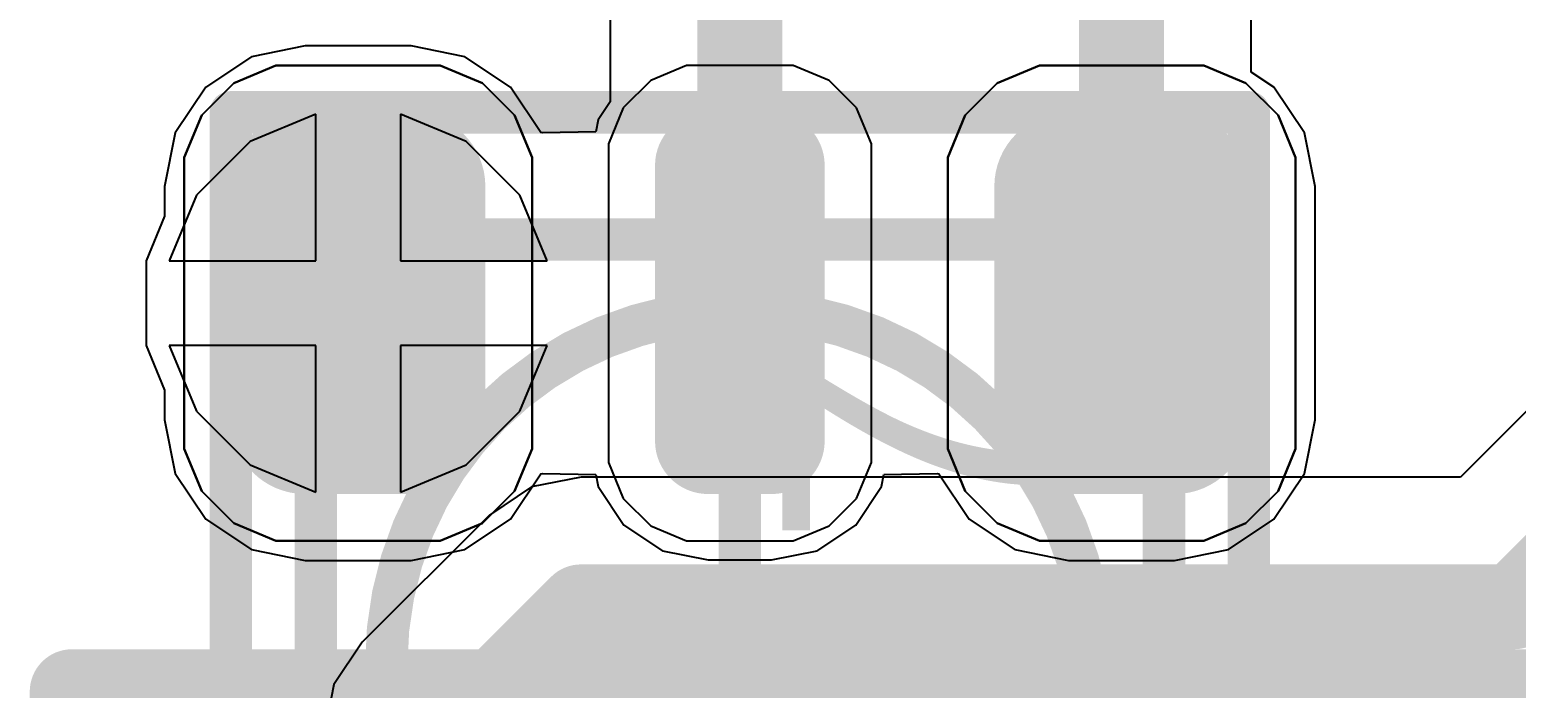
# Model space of a CAD drawing. Header units: inches. Extents: x -30 to 118, y 20 to 51.
# Drawn here: x 53.2 to 56.705, y 33.908 to 35.461 of the extents above; entities that cross this region are included whole.
import ezdxf

# ---------------------------------------------------------------- set-up
doc = ezdxf.new("R2010")
doc.units = ezdxf.units.IN
for name, color, linetype in [('Bottom Courtyard', 56, 'Continuous'), ('Bottom Layer', 5, 'Continuous'), ('Mechanical 1', 6, 'Continuous'), ('Top Component Outline', 56, 'Continuous'), ('Top Courtyard', 56, 'Continuous'), ('Top Layer', 1, 'Continuous'), ('Top Overlay', 2, 'Continuous'), ('Top Paste', 8, 'Continuous'), ('Top Solder', 216, 'Continuous'), ('Via Holes', 16, 'Continuous')]:
    doc.layers.add(name, color=color, linetype=linetype)
doc.styles.add('Arial', font='', dxfattribs={"height": 0.2})
doc.styles.get('Arial').set_extended_font_data('Arial')

# ---------------------------------------------------------------- blocks, each defined once
blk = doc.blocks.new('APA_RGB_LED_2020_566')
at = {"layer": 'Top Layer'}
h = blk.add_hatch(color=1, dxfattribs=at)
edge = h.paths.add_edge_path()
edge.add_arc((-1.12500283, 1.02500176), 0.12499848, 90, 180)
edge.add_line((-1.25000131, 1.02500176), (-1.25000131, 0.77499972))
edge.add_arc((-1.12500283, 0.77499972), 0.12499848, 180, 270)
edge.add_line((-1.12500283, 0.6500012399999999), (-0.5749988500000001, 0.6500012399999999))
edge.add_arc((-0.5749988500000001, 0.77499972), 0.12499848, 270, 360)
edge.add_line((-0.4500003700000001, 0.77499972), (-0.4500003700000001, 1.02500176))
edge.add_arc((-0.5749988500000001, 1.02500176), 0.12499848, 0, 90)
edge.add_line((-0.5749988500000001, 1.15000024), (-1.12500283, 1.15000024))
h = blk.add_hatch(color=1, dxfattribs=at)
edge = h.paths.add_edge_path()
edge.add_arc((0.5749988500000001, 1.02500176), 0.12499848, 90, 180)
edge.add_line((0.4500003700000001, 1.02500176), (0.4500003700000001, 0.77499972))
edge.add_arc((0.5749988500000001, 0.77499972), 0.12499848, 180, 270)
edge.add_line((0.5749988500000001, 0.6500012399999999), (1.12500283, 0.6500012399999999))
edge.add_arc((1.12500283, 0.77499972), 0.12499848, 270, 360)
edge.add_line((1.25000131, 0.77499972), (1.25000131, 1.02500176))
edge.add_arc((1.12500283, 1.02500176), 0.12499848, 0, 90)
edge.add_line((1.12500283, 1.15000024), (0.5749988500000001, 1.15000024))
h = blk.add_hatch(color=1, dxfattribs=at)
edge = h.paths.add_edge_path()
edge.add_arc((-1.17500019, 0.07499858), 0.07500112, 90, 180)
edge.add_line((-1.25000131, 0.07499858000000001), (-1.25000131, -0.07499857999999998))
edge.add_arc((-1.17500019, -0.07499858), 0.07500112, 180, 270)
edge.add_line((-1.17500019, -0.1499997), (-0.52500149, -0.1499997))
edge.add_arc((-0.52500149, -0.07499858), 0.07500112, 270, 360)
edge.add_line((-0.4500003699999999, -0.07499858), (-0.4500003699999999, 0.07499858))
edge.add_arc((-0.52500149, 0.07499858), 0.07500112, 0, 90)
edge.add_line((-0.52500149, 0.1499997), (-1.17500019, 0.1499997))
h = blk.add_hatch(color=1, dxfattribs=at)
edge = h.paths.add_edge_path()
edge.add_arc((0.52500149, 0.07499858), 0.07500112, 90, 180)
edge.add_line((0.4500003699999999, 0.07499858000000001), (0.4500003699999999, -0.07499857999999998))
edge.add_arc((0.52500149, -0.07499858), 0.07500112, 180, 270)
edge.add_line((0.52500149, -0.1499997), (1.17500019, -0.1499997))
edge.add_arc((1.17500019, -0.07499858), 0.07500112, 270, 360)
edge.add_line((1.25000131, -0.07499858), (1.25000131, 0.07499858))
edge.add_arc((1.17500019, 0.07499858), 0.07500112, 0, 90)
edge.add_line((1.17500019, 0.1499997), (0.52500149, 0.1499997))
blk.add_hatch(color=1, dxfattribs=at).paths.add_polyline_path([(-1.25000131, -0.65000124), (-0.45000037, -0.65000124), (-0.45000037, -1.15000024), (-1.25000131, -1.15000024)])
h = blk.add_hatch(color=1, dxfattribs=at)
edge = h.paths.add_edge_path()
edge.add_arc((0.5749988500000001, -0.77499972), 0.12499848, 90, 180)
edge.add_line((0.4500003700000001, -0.77499972), (0.4500003700000001, -1.02500176))
edge.add_arc((0.5749988500000001, -1.02500176), 0.12499848, 180, 270)
edge.add_line((0.5749988500000001, -1.15000024), (1.12500283, -1.15000024))
edge.add_arc((1.12500283, -1.02500176), 0.12499848, 270, 360)
edge.add_line((1.25000131, -1.02500176), (1.25000131, -0.77499972))
edge.add_arc((1.12500283, -0.77499972), 0.12499848, 0, 90)
edge.add_line((1.12500283, -0.6500012399999999), (0.5749988500000001, -0.6500012399999999))
at = {"layer": 'Top Paste'}
h = blk.add_hatch(color=8, dxfattribs=at)
edge = h.paths.add_edge_path()
edge.add_arc((-1.12500283, 1.02500176), 0.12499848, 90, 180)
edge.add_line((-1.25000131, 1.02500176), (-1.25000131, 0.77499972))
edge.add_arc((-1.12500283, 0.77499972), 0.12499848, 180, 270)
edge.add_line((-1.12500283, 0.6500012399999999), (-0.5749988500000001, 0.6500012399999999))
edge.add_arc((-0.5749988500000001, 0.77499972), 0.12499848, 270, 360)
edge.add_line((-0.4500003700000001, 0.77499972), (-0.4500003700000001, 1.02500176))
edge.add_arc((-0.5749988500000001, 1.02500176), 0.12499848, 0, 90)
edge.add_line((-0.5749988500000001, 1.15000024), (-1.12500283, 1.15000024))
h = blk.add_hatch(color=8, dxfattribs=at)
edge = h.paths.add_edge_path()
edge.add_arc((0.5749988500000001, 1.02500176), 0.12499848, 90, 180)
edge.add_line((0.4500003700000001, 1.02500176), (0.4500003700000001, 0.77499972))
edge.add_arc((0.5749988500000001, 0.77499972), 0.12499848, 180, 270)
edge.add_line((0.5749988500000001, 0.6500012399999999), (1.12500283, 0.6500012399999999))
edge.add_arc((1.12500283, 0.77499972), 0.12499848, 270, 360)
edge.add_line((1.25000131, 0.77499972), (1.25000131, 1.02500176))
edge.add_arc((1.12500283, 1.02500176), 0.12499848, 0, 90)
edge.add_line((1.12500283, 1.15000024), (0.5749988500000001, 1.15000024))
h = blk.add_hatch(color=8, dxfattribs=at)
edge = h.paths.add_edge_path()
edge.add_arc((-1.17500019, 0.07499858), 0.07500112, 90, 180)
edge.add_line((-1.25000131, 0.07499858000000001), (-1.25000131, -0.07499857999999998))
edge.add_arc((-1.17500019, -0.07499858), 0.07500112, 180, 270)
edge.add_line((-1.17500019, -0.1499997), (-0.52500149, -0.1499997))
edge.add_arc((-0.52500149, -0.07499858), 0.07500112, 270, 360)
edge.add_line((-0.4500003699999999, -0.07499858), (-0.4500003699999999, 0.07499858))
edge.add_arc((-0.52500149, 0.07499858), 0.07500112, 0, 90)
edge.add_line((-0.52500149, 0.1499997), (-1.17500019, 0.1499997))
h = blk.add_hatch(color=8, dxfattribs=at)
edge = h.paths.add_edge_path()
edge.add_arc((0.52500149, 0.07499858), 0.07500112, 90, 180)
edge.add_line((0.4500003699999999, 0.07499858000000001), (0.4500003699999999, -0.07499857999999998))
edge.add_arc((0.52500149, -0.07499858), 0.07500112, 180, 270)
edge.add_line((0.52500149, -0.1499997), (1.17500019, -0.1499997))
edge.add_arc((1.17500019, -0.07499858), 0.07500112, 270, 360)
edge.add_line((1.25000131, -0.07499858), (1.25000131, 0.07499858))
edge.add_arc((1.17500019, 0.07499858), 0.07500112, 0, 90)
edge.add_line((1.17500019, 0.1499997), (0.52500149, 0.1499997))
blk.add_hatch(color=8, dxfattribs=at).paths.add_polyline_path([(-1.25000131, -0.65000124), (-0.45000037, -0.65000124), (-0.45000037, -1.15000024), (-1.25000131, -1.15000024)])
h = blk.add_hatch(color=8, dxfattribs=at)
edge = h.paths.add_edge_path()
edge.add_arc((0.5749988500000001, -0.77499972), 0.12499848, 90, 180)
edge.add_line((0.4500003700000001, -0.77499972), (0.4500003700000001, -1.02500176))
edge.add_arc((0.5749988500000001, -1.02500176), 0.12499848, 180, 270)
edge.add_line((0.5749988500000001, -1.15000024), (1.12500283, -1.15000024))
edge.add_arc((1.12500283, -1.02500176), 0.12499848, 270, 360)
edge.add_line((1.25000131, -1.02500176), (1.25000131, -0.77499972))
edge.add_arc((1.12500283, -0.77499972), 0.12499848, 0, 90)
edge.add_line((1.12500283, -0.6500012399999999), (0.5749988500000001, -0.6500012399999999))
at = {"layer": 'Top Solder'}
h = blk.add_hatch(color=216, dxfattribs=at)
edge = h.paths.add_edge_path()
edge.add_arc((-1.12500283, 1.02500176), 0.17499838, 90, 180)
edge.add_line((-1.30000121, 1.02500176), (-1.30000121, 0.77499972))
edge.add_arc((-1.12500283, 0.77499972), 0.17499838, 180, 270)
edge.add_line((-1.12500283, 0.6000013399999999), (-0.5749988500000001, 0.6000013399999999))
edge.add_arc((-0.5749988500000001, 0.77499972), 0.17499838, 270, 360)
edge.add_line((-0.4000004700000001, 0.77499972), (-0.4000004700000001, 1.02500176))
edge.add_arc((-0.5749988500000001, 1.02500176), 0.17499838, 0, 90)
edge.add_line((-0.5749988500000001, 1.20000014), (-1.12500283, 1.20000014))
h = blk.add_hatch(color=216, dxfattribs=at)
edge = h.paths.add_edge_path()
edge.add_arc((0.5749988500000001, 1.02500176), 0.17499838, 90, 180)
edge.add_line((0.4000004700000001, 1.02500176), (0.4000004700000001, 0.77499972))
edge.add_arc((0.5749988500000001, 0.77499972), 0.17499838, 180, 270)
edge.add_line((0.5749988500000001, 0.6000013399999999), (1.12500283, 0.6000013399999999))
edge.add_arc((1.12500283, 0.77499972), 0.17499838, 270, 360)
edge.add_line((1.30000121, 0.77499972), (1.30000121, 1.02500176))
edge.add_arc((1.12500283, 1.02500176), 0.17499838, 0, 90)
edge.add_line((1.12500283, 1.20000014), (0.5749988500000001, 1.20000014))
h = blk.add_hatch(color=216, dxfattribs=at)
edge = h.paths.add_edge_path()
edge.add_arc((-1.17500019, 0.07499858), 0.12500102, 90, 180)
edge.add_line((-1.30000121, 0.07499858000000001), (-1.30000121, -0.07499857999999998))
edge.add_arc((-1.17500019, -0.07499858), 0.12500102, 180, 270)
edge.add_line((-1.17500019, -0.1999996), (-0.52500149, -0.1999996))
edge.add_arc((-0.52500149, -0.07499858), 0.12500102, 270, 360)
edge.add_line((-0.4000004699999999, -0.07499858), (-0.4000004699999999, 0.07499858))
edge.add_arc((-0.52500149, 0.07499858), 0.12500102, 0, 90)
edge.add_line((-0.52500149, 0.1999996), (-1.17500019, 0.1999996))
h = blk.add_hatch(color=216, dxfattribs=at)
edge = h.paths.add_edge_path()
edge.add_arc((0.52500149, 0.07499858), 0.12500102, 90, 180)
edge.add_line((0.4000004699999999, 0.07499858000000001), (0.4000004699999999, -0.07499857999999998))
edge.add_arc((0.52500149, -0.07499858), 0.12500102, 180, 270)
edge.add_line((0.52500149, -0.1999996), (1.17500019, -0.1999996))
edge.add_arc((1.17500019, -0.07499858), 0.12500102, 270, 360)
edge.add_line((1.30000121, -0.07499858), (1.30000121, 0.07499858))
edge.add_arc((1.17500019, 0.07499858), 0.12500102, 0, 90)
edge.add_line((1.17500019, 0.1999996), (0.52500149, 0.1999996))
blk.add_hatch(color=216, dxfattribs=at).paths.add_polyline_path([(-1.30000121, -0.6000013399999999), (-0.4000004699999999, -0.6000013399999999), (-0.4000004699999999, -1.20000014), (-1.30000121, -1.20000014)])
h = blk.add_hatch(color=216, dxfattribs=at)
edge = h.paths.add_edge_path()
edge.add_arc((0.5749988500000001, -0.77499972), 0.17499838, 90, 180)
edge.add_line((0.4000004700000001, -0.77499972), (0.4000004700000001, -1.02500176))
edge.add_arc((0.5749988500000001, -1.02500176), 0.17499838, 180, 270)
edge.add_line((0.5749988500000001, -1.20000014), (1.12500283, -1.20000014))
edge.add_arc((1.12500283, -1.02500176), 0.17499838, 270, 360)
edge.add_line((1.30000121, -1.02500176), (1.30000121, -0.77499972))
edge.add_arc((1.12500283, -0.77499972), 0.17499838, 0, 90)
edge.add_line((1.12500283, -0.6000013399999999), (0.5749988500000001, -0.6000013399999999))
at = {"layer": 'Top Component Outline'}
for points in [[(-1.00000054, 1.00000054, 0.0999998, 0.0999998, 0), (-1.00000054, -1.00000054, 0.0999998, 0.0999998, 0)], [(-1.00000054, 1.00000054, 0.0999998, 0.0999998, 0), (1.00000054, 1.00000054, 0.0999998, 0.0999998, 0)], [(1.00000054, 1.00000054, 0.0999998, 0.0999998, 0), (1.00000054, -1.00000054, 0.0999998, 0.0999998, 0)], [(-1.00000054, -1.00000054, 0.0999998, 0.0999998, 0), (1.00000054, -1.00000054, 0.0999998, 0.0999998, 0)]]:
    blk.add_lwpolyline(points, format="xyseb", dxfattribs=at)
for points in [[(-1.02499922, 1.00000054, 0.0499999, 0.0499999, 1), (-0.97500186, 1.00000054, 0.0499999, 0.0499999, 1)], [(-1.02499922, 1.00000054, 0.0499999, 0.0499999, 1), (-0.97500186, 1.00000054, 0.0499999, 0.0499999, 1)], [(0.97500186, 1.00000054, 0.0499999, 0.0499999, 1), (1.02499922, 1.00000054, 0.0499999, 0.0499999, 1)], [(0.97500186, 1.00000054, 0.0499999, 0.0499999, 1), (1.02499922, 1.00000054, 0.0499999, 0.0499999, 1)], [(-1.02499922, -1.00000054, 0.0499999, 0.0499999, 1), (-0.97500186, -1.00000054, 0.0499999, 0.0499999, 1)], [(-1.02499922, -1.00000054, 0.0499999, 0.0499999, 1), (-0.97500186, -1.00000054, 0.0499999, 0.0499999, 1)], [(0.97500186, -1.00000054, 0.0499999, 0.0499999, 1), (1.02499922, -1.00000054, 0.0499999, 0.0499999, 1)], [(0.97500186, -1.00000054, 0.0499999, 0.0499999, 1), (1.02499922, -1.00000054, 0.0499999, 0.0499999, 1)]]:
    blk.add_lwpolyline(points, format="xyseb", close=True, dxfattribs=at)
at = {"layer": 'Top Courtyard'}
for points in [[(-1.29999994, 1.20000014, 0.0999998, 0.0999998, 0), (1.29999994, 1.20000014, 0.0999998, 0.0999998, 0)], [(-1.29999994, 1.20000014, 0.0999998, 0.0999998, 0), (-1.29999994, -1.20000014, 0.0999998, 0.0999998, 0)], [(1.29999994, 1.20000014, 0.0999998, 0.0999998, 0), (1.29999994, -1.20000014, 0.0999998, 0.0999998, 0)], [(0, 0.499999, 0.0999998, 0.0999998, 0), (0, -0.499999, 0.0999998, 0.0999998, 0)], [(-0.499999, 0, 0.0999998, 0.0999998, 0), (0.499999, 0, 0.0999998, 0.0999998, 0)], [(-1.29999994, -1.20000014, 0.0999998, 0.0999998, 0), (1.29999994, -1.20000014, 0.0999998, 0.0999998, 0)]]:
    blk.add_lwpolyline(points, format="xyseb", dxfattribs=at)
for points in [[(-1.32499862, 1.20000014, 0.0499999, 0.0499999, 1), (-1.27500126, 1.20000014, 0.0499999, 0.0499999, 1)], [(-1.32499862, 1.20000014, 0.0499999, 0.0499999, 1), (-1.27500126, 1.20000014, 0.0499999, 0.0499999, 1)], [(1.27500126, 1.20000014, 0.0499999, 0.0499999, 1), (1.32499862, 1.20000014, 0.0499999, 0.0499999, 1)], [(1.27500126, 1.20000014, 0.0499999, 0.0499999, 1), (1.32499862, 1.20000014, 0.0499999, 0.0499999, 1)], [(-0.02499868, 0.499999, 0.0499999, 0.0499999, 1), (0.02499868, 0.499999, 0.0499999, 0.0499999, 1)], [(-0.5249976799999999, 0, 0.0499999, 0.0499999, 1), (-0.47500032, 0, 0.0499999, 0.0499999, 1)], [(0.47500032, 0, 0.0499999, 0.0499999, 1), (0.5249976799999999, 0, 0.0499999, 0.0499999, 1)], [(-0.02499868, -0.499999, 0.0499999, 0.0499999, 1), (0.02499868, -0.499999, 0.0499999, 0.0499999, 1)], [(-1.32499862, -1.20000014, 0.0499999, 0.0499999, 1), (-1.27500126, -1.20000014, 0.0499999, 0.0499999, 1)], [(-1.32499862, -1.20000014, 0.0499999, 0.0499999, 1), (-1.27500126, -1.20000014, 0.0499999, 0.0499999, 1)], [(1.27500126, -1.20000014, 0.0499999, 0.0499999, 1), (1.32499862, -1.20000014, 0.0499999, 0.0499999, 1)], [(1.27500126, -1.20000014, 0.0499999, 0.0499999, 1), (1.32499862, -1.20000014, 0.0499999, 0.0499999, 1)]]:
    blk.add_lwpolyline(points, format="xyseb", close=True, dxfattribs=at)
at = {"layer": 'Top Overlay'}
for p, q in [((-1.29294636, 1.2688951), (-1.1937111, 1.30999992)), ((-1.1937111, 1.30999992), (-1.1400028, 1.30999992)), ((-1.1400028, 1.30999992), (-1.1400028, 1.30999992)), ((-1.1400028, 1.30999992), (-0.55999888, 1.30999992)), ((-0.55999888, 1.30999992), (-0.5062931199999999, 1.30999992)), ((-0.5062931199999999, 1.30999992), (-0.4070578599999999, 1.2688951)), ((0.40705532, 1.2688951), (0.50629058, 1.30999992)), ((0.50629058, 1.30999992), (0.55999888, 1.30999992)), ((0.55999888, 1.30999992), (0.55999888, 1.30999992)), ((0.55999888, 1.30999992), (1.1400028, 1.30999992)), ((1.1400028, 1.30999992), (1.19370856, 1.30999992)), ((1.19370856, 1.30999992), (1.29294382, 1.2688951)), ((-1.36889744, 1.19294402), (-1.29294636, 1.2688951)), ((-0.4070578599999999, 1.2688951), (-0.33110678, 1.19294402)), ((0.33110424, 1.19294402), (0.40705532, 1.2688951)), ((1.29294382, 1.2688951), (1.3688949, 1.19294402)), ((-1.41000226, 1.09370876), (-1.36889744, 1.19294402)), ((-0.33110678, 1.19294402), (-0.28999942, 1.09370876)), ((0.28999942, 1.09370876), (0.33110424, 1.19294402)), ((1.3688949, 1.19294402), (1.41000226, 1.09370876)), ((-1.41000226, 1.04000046), (-1.41000226, 1.09370876)), ((-0.28999942, 1.09370876), (-0.28999942, 1.04000046)), ((0.28999942, 1.04000046), (0.28999942, 1.09370876)), ((1.41000226, 1.09370876), (1.41000226, 1.04000046)), ((-1.41000226, 0.76000102), (-1.41000226, 1.04000046)), ((-0.28999942, 1.04000046), (-0.28999942, 1.04000046)), ((-0.28999942, 1.04000046), (-0.28999942, 0.76000102)), ((0.28999942, 0.76000102), (0.28999942, 1.04000046)), ((1.41000226, 1.04000046), (1.41000226, 1.04000046)), ((1.41000226, 1.04000046), (1.41000226, 0.76000102)), ((-1.41000226, 0.76000102), (-1.41000226, 0.76000102)), ((-1.41000226, 0.70629526), (-1.41000226, 0.76000102)), ((-0.28999942, 0.76000102), (-0.28999942, 0.70629526)), ((0.28999942, 0.76000102), (0.28999942, 0.76000102)), ((0.28999942, 0.70629526), (0.28999942, 0.76000102)), ((1.41000226, 0.76000102), (1.41000226, 0.70629526)), ((-1.36889744, 0.60706), (-1.41000226, 0.70629526)), ((-0.28999942, 0.70629526), (-0.33110678, 0.60706)), ((0.33110424, 0.60706), (0.28999942, 0.70629526)), ((1.41000226, 0.70629526), (1.3688949, 0.60706)), ((-1.29294636, 0.53110892), (-1.36889744, 0.60706)), ((-0.33110678, 0.60706), (-0.4070578599999999, 0.53110892)), ((0.40705532, 0.53110892), (0.33110424, 0.60706)), ((1.3688949, 0.60706), (1.29294382, 0.53110892)), ((-1.1937111, 0.49000156), (-1.29294636, 0.53110892)), ((-0.4070578599999999, 0.53110892), (-0.5062931199999999, 0.49000156)), ((0.50629058, 0.49000156), (0.40705532, 0.53110892)), ((1.29294382, 0.53110892), (1.19370856, 0.49000156)), ((-1.1400028, 0.49000156), (-1.1937111, 0.49000156)), ((-0.55999888, 0.49000156), (-1.1400028, 0.49000156)), ((-0.5062931199999999, 0.49000156), (-0.55999888, 0.49000156)), ((-0.55999888, 0.49000156), (-0.55999888, 0.49000156)), ((0.55999888, 0.49000156), (0.50629058, 0.49000156)), ((1.1400028, 0.49000156), (0.55999888, 0.49000156)), ((1.19370856, 0.49000156), (1.1400028, 0.49000156)), ((1.1400028, 0.49000156), (1.1400028, 0.49000156)), ((-1.2257532, 0.30999938), (-1.31028948, 0.2749854799999999)), ((-1.18000272, 0.30999938), (-1.2257532, 0.30999938)), ((-0.51999896, 0.30999938), (-1.18000272, 0.30999938)), ((-0.4742510199999999, 0.30999938), (-0.51999896, 0.30999938)), ((-0.51999896, 0.30999938), (-0.51999896, 0.30999938)), ((-0.38971474, 0.2749854799999999), (-0.4742510199999999, 0.30999938)), ((0.47424848, 0.30999938), (0.3897122, 0.2749854799999999)), ((0.51999896, 0.30999938), (0.47424848, 0.30999938)), ((1.18000272, 0.30999938), (0.51999896, 0.30999938)), ((1.22575066, 0.30999938), (1.18000272, 0.30999938)), ((1.18000272, 0.30999938), (1.18000272, 0.30999938)), ((1.31028694, 0.2749854799999999), (1.22575066, 0.30999938)), ((-1.31028948, 0.2749854799999999), (-1.37498836, 0.2102866)), ((-0.32501586, 0.2102866), (-0.38971474, 0.2749854799999999)), ((0.3897122, 0.2749854799999999), (0.32501332, 0.2102866)), ((1.37498582, 0.2102866), (1.31028694, 0.2749854799999999)), ((-1.37498836, 0.2102866), (-1.41000226, 0.12575032)), ((-0.28999942, 0.12575032), (-0.32501586, 0.2102866)), ((0.32501332, 0.2102866), (0.28999942, 0.12575032)), ((1.41000226, 0.12575032), (1.37498582, 0.2102866)), ((-1.41000226, 0.12575032), (-1.41000226, 0.07999983999999999)), ((-0.28999942, 0.07999983999999999), (-0.28999942, 0.12575032)), ((0.28999942, 0.12575032), (0.28999942, 0.07999983999999999)), ((1.41000226, 0.07999983999999999), (1.41000226, 0.12575032)), ((-1.41000226, 0.07999983999999999), (-1.41000226, -0.07999983999999999)), ((-1.41000226, 0.07999983999999999), (-1.41000226, 0.07999983999999999)), ((-0.28999942, -0.07999983999999999), (-0.28999942, 0.07999983999999999)), ((0.28999942, 0.07999983999999999), (0.28999942, -0.07999983999999999)), ((0.28999942, 0.07999983999999999), (0.28999942, 0.07999983999999999)), ((1.41000226, -0.07999983999999999), (1.41000226, 0.07999983999999999)), ((-1.41000226, -0.07999983999999999), (-1.41000226, -0.12574778)), ((-0.28999942, -0.12574778), (-0.28999942, -0.07999983999999999)), ((-0.28999942, -0.07999983999999999), (-0.28999942, -0.07999983999999999)), ((0.28999942, -0.07999983999999999), (0.28999942, -0.12574778)), ((1.41000226, -0.12574778), (1.41000226, -0.07999983999999999)), ((1.41000226, -0.07999983999999999), (1.41000226, -0.07999983999999999)), ((-1.41000226, -0.12574778), (-1.37498836, -0.21028406)), ((-0.32501586, -0.21028406), (-0.28999942, -0.12574778)), ((0.28999942, -0.12574778), (0.32501332, -0.21028406)), ((1.37498582, -0.21028406), (1.41000226, -0.12574778)), ((-1.37498836, -0.21028406), (-1.31028948, -0.27498294)), ((-0.38971474, -0.27498294), (-0.32501586, -0.21028406)), ((0.32501332, -0.21028406), (0.3897122, -0.27498294)), ((1.31028694, -0.27498294), (1.37498582, -0.21028406)), ((-1.31028948, -0.27498294), (-1.2257532, -0.30999938)), ((-0.4742510199999999, -0.30999938), (-0.38971474, -0.27498294)), ((0.3897122, -0.27498294), (0.47424848, -0.30999938)), ((1.22575066, -0.30999938), (1.31028694, -0.27498294)), ((-1.2257532, -0.30999938), (-1.18000272, -0.30999938)), ((-1.18000272, -0.30999938), (-1.18000272, -0.30999938)), ((-1.18000272, -0.30999938), (-0.51999896, -0.30999938)), ((-0.51999896, -0.30999938), (-0.4742510199999999, -0.30999938)), ((0.47424848, -0.30999938), (0.51999896, -0.30999938)), ((0.51999896, -0.30999938), (0.51999896, -0.30999938)), ((0.51999896, -0.30999938), (1.18000272, -0.30999938)), ((1.18000272, -0.30999938), (1.22575066, -0.30999938)), ((-1.40999972, -1.30999992), (-1.40999972, -0.48999902)), ((-1.40999972, -0.48999902), (-0.28999942, -0.48999902)), ((-0.28999942, -0.48999902), (-0.28999942, -1.30999992)), ((0.40705532, -0.53110638), (0.50629058, -0.49000156)), ((0.50629058, -0.49000156), (0.55999888, -0.49000156)), ((0.55999888, -0.49000156), (0.55999888, -0.49000156)), ((0.55999888, -0.49000156), (1.1400028, -0.49000156)), ((1.1400028, -0.49000156), (1.19370856, -0.49000156)), ((1.19370856, -0.49000156), (1.29294382, -0.53110638)), ((0.33110424, -0.60705746), (0.40705532, -0.53110638)), ((1.29294382, -0.53110638), (1.3688949, -0.60705746)), ((0.28999942, -0.70629272), (0.33110424, -0.60705746)), ((1.3688949, -0.60705746), (1.41000226, -0.70629272)), ((0.28999942, -0.76000102), (0.28999942, -0.70629272)), ((1.41000226, -0.70629272), (1.41000226, -0.76000102)), ((0.28999942, -1.04000046), (0.28999942, -0.76000102)), ((1.41000226, -0.76000102), (1.41000226, -0.76000102)), ((1.41000226, -0.76000102), (1.41000226, -1.04000046)), ((0.28999942, -1.04000046), (0.28999942, -1.04000046)), ((0.28999942, -1.09370622), (0.28999942, -1.04000046)), ((1.41000226, -1.04000046), (1.41000226, -1.09370622)), ((0.33110424, -1.19294148), (0.28999942, -1.09370622)), ((1.41000226, -1.09370622), (1.3688949, -1.19294148)), ((0.40705532, -1.26889256), (0.33110424, -1.19294148)), ((1.3688949, -1.19294148), (1.29294382, -1.26889256)), ((0.50629058, -1.30999992), (0.40705532, -1.26889256)), ((1.29294382, -1.26889256), (1.19370856, -1.30999992)), ((-0.28999942, -1.30999992), (-1.40999972, -1.30999992)), ((0.55999888, -1.30999992), (0.50629058, -1.30999992)), ((1.1400028, -1.30999992), (0.55999888, -1.30999992)), ((1.19370856, -1.30999992), (1.1400028, -1.30999992)), ((1.1400028, -1.30999992), (1.1400028, -1.30999992))]:
    blk.add_line(p, q, dxfattribs=at)
at = {"layer": 'Top Courtyard', "style": 'Arial'}
blk.add_text('D17', height=0.5999987999999999, dxfattribs=at).set_placement((-0.79999078, -0.6999909799999999))
blk = doc.blocks.new('SMDHDRV10P127_2X5_615X330X560B_B_587')
at = {"layer": 'Bottom Courtyard'}
for points in [[(-3.49998538, -4.49999862, 0.1999996, 0.1999996, 0), (-3.49998538, 4.49998338, 0.1999996, 0.1999996, 0)], [(3.50000062, -4.49999862, 0.1999996, 0.1999996, 0), (-3.49998538, -4.49999862, 0.1999996, 0.1999996, 0)]]:
    blk.add_lwpolyline(points, format="xyseb", dxfattribs=at)
blk.add_lwpolyline([(-3.54998528, -4.49999862, 0.0999998, 0.0999998, 1), (-3.44998548, -4.49999862, 0.0999998, 0.0999998, 1)], format="xyseb", close=True, dxfattribs=at)
blk.add_lwpolyline([(-3.54998528, -4.49999862, 0.0999998, 0.0999998, 1), (-3.44998548, -4.49999862, 0.0999998, 0.0999998, 1)], format="xyseb", close=True, dxfattribs=at)

msp = doc.modelspace()

# ---------------------------------------------------------------- hatches: boundary and pattern name
at = {"layer": 'Bottom Layer'}
h = msp.add_hatch(color=5, dxfattribs=at)
edge = h.paths.add_edge_path()
edge.add_arc((53.97435992, 34.8158689), 0.2999994, 0, 360)
at = {"layer": 'Top Layer'}
h = msp.add_hatch(color=1, dxfattribs=at)
edge = h.paths.add_edge_path()
edge.add_arc((53.97435992, 34.8158689), 0.2999994, 0, 360)
at = {"layer": 'Via Holes'}
h = msp.add_hatch(color=7, dxfattribs=at)
edge = h.paths.add_edge_path()
edge.add_arc((53.97435992, 34.8158689), 0.1499997, 0, 360)

# ---------------------------------------------------------------- linework, layer by layer
at = {"layer": 'Bottom Layer'}
for p, q in [((53.87436011999999, 35.26152206), (53.71945567999999, 35.19735911999999)), ((53.87436011999999, 34.9158687), (53.87436011999999, 35.26152206)), ((54.22926416, 35.19735911999999), (54.07435972, 35.26152206)), ((54.07435972, 35.26152206), (54.07435972, 34.9158687)), ((53.71945567999999, 35.19735911999999), (53.59286969999999, 35.07077314)), ((54.35585013999999, 35.07077314), (54.22926416, 35.19735911999999)), ((53.59286969999999, 35.07077314), (53.52870676, 34.9158687)), ((54.42001308, 34.9158687), (54.35585013999999, 35.07077314)), ((53.52870676, 34.9158687), (53.87436011999999, 34.9158687)), ((54.07435972, 34.9158687), (54.42001308, 34.9158687)), ((57.08371107999999, 34.91629034), (56.57329807999999, 34.40587734)), ((53.87436011999999, 34.7158691), (53.52870676, 34.7158691)), ((53.52870676, 34.7158691), (53.59286969999999, 34.56096466)), ((53.87436011999999, 34.37021574), (53.87436011999999, 34.7158691)), ((54.42001308, 34.7158691), (54.07435972, 34.7158691)), ((54.07435972, 34.7158691), (54.07435972, 34.37021574)), ((54.35585013999999, 34.56096466), (54.42001308, 34.7158691)), ((53.59286969999999, 34.56096466), (53.71945567999999, 34.43437867999999)), ((54.22926416, 34.43437867999999), (54.35585013999999, 34.56096466)), ((53.71945567999999, 34.43437867999999), (53.87436011999999, 34.37021574)), ((54.07435972, 34.37021574), (54.22926416, 34.43437867999999)), ((54.49999767999999, 34.40587734), (54.38294178, 34.38259316)), ((56.57329807999999, 34.40587734), (54.49999767999999, 34.40587734)), ((54.38294178, 34.38259316), (54.28370905999999, 34.316289)), ((54.28370397999999, 34.31628138), (53.9837122, 34.01629214)), ((54.28370905999999, 34.316289), (54.28370397999999, 34.31628138)), ((53.9837122, 34.01629214), (53.91740804, 33.91705688)), ((53.91740804, 33.91705688), (53.89412131999999, 33.80000352))]:
    msp.add_line(p, q, dxfattribs=at)
for points in [[(56.69999836, 34.10000038, 0.1999996, 0.1999996, 0), (57.29999969999999, 34.70000172, 0.1999996, 0.1999996, 0)], [(54.20000082, 33.80000352, 0.1999996, 0.1999996, 0), (54.49999767999999, 34.10000038, 0.1999996, 0.1999996, 0)], [(54.49999767999999, 34.10000038, 0.1999996, 0.1999996, 0), (56.69999836, 34.10000038, 0.1999996, 0.1999996, 0)]]:
    msp.add_lwpolyline(points, format="xyseb", dxfattribs=at)
for points in [[(54.44999778, 34.10000038, 0.0999998, 0.0999998, 1), (54.54999758, 34.10000038, 0.0999998, 0.0999998, 1)], [(54.44999778, 34.10000038, 0.0999998, 0.0999998, 1), (54.54999758, 34.10000038, 0.0999998, 0.0999998, 1)], [(56.64999846, 34.10000038, 0.0999998, 0.0999998, 1), (56.74999825999999, 34.10000038, 0.0999998, 0.0999998, 1)], [(56.64999846, 34.10000038, 0.0999998, 0.0999998, 1), (56.74999825999999, 34.10000038, 0.0999998, 0.0999998, 1)]]:
    msp.add_lwpolyline(points, format="xyseb", close=True, dxfattribs=at)
at = {"layer": 'Mechanical 1'}
for points in [[(54.28498668, 34.55524457999999, 0.0999998, 0.0999998, -0.1989114949342604), (54.87436066, 34.7993716, 0.0999998, 0.0999998, 0)], [(54.87435812, 34.7993716, 0.0999998, 0.0999998, -0.1989114949342468), (55.4637321, 34.55524457999999, 0.0999998, 0.0999998, 0)], [(54.04085965999999, 33.96587313999999, 0.0999998, 0.0999998, -0.1989114949342385), (54.28498668, 34.55524712, 0.0999998, 0.0999998, 0)], [(55.4637321, 34.55524712, 0.0999998, 0.0999998, -0.1989114949342654), (55.70785911999999, 33.96587313999999, 0.0999998, 0.0999998, 0)], [(54.28498668, 33.37649916, 0.0999998, 0.0999998, -0.1989114949342385), (54.04085965999999, 33.96587313999999, 0.0999998, 0.0999998, 0)], [(55.70785911999999, 33.96587313999999, 0.0999998, 0.0999998, -0.1989114949342658), (55.4637321, 33.37649916, 0.0999998, 0.0999998, 0)]]:
    msp.add_lwpolyline(points, format="xyseb", dxfattribs=at)
for points in [[(54.84935944, 34.7993716, 0.0499999, 0.0499999, 1), (54.8993568, 34.7993716, 0.0499999, 0.0499999, 1)], [(54.84936198, 34.7993716, 0.0499999, 0.0499999, 1), (54.89935934, 34.7993716, 0.0499999, 0.0499999, 1)], [(54.25998799999999, 34.55524712, 0.0499999, 0.0499999, 1), (54.30998536, 34.55524712, 0.0499999, 0.0499999, 1)], [(54.25998799999999, 34.55524457999999, 0.0499999, 0.0499999, 1), (54.30998536, 34.55524457999999, 0.0499999, 0.0499999, 1)], [(55.43873342, 34.55524712, 0.0499999, 0.0499999, 1), (55.48873078, 34.55524712, 0.0499999, 0.0499999, 1)], [(55.43873342, 34.55524457999999, 0.0499999, 0.0499999, 1), (55.48873078, 34.55524457999999, 0.0499999, 0.0499999, 1)], [(54.01586097999999, 33.96587313999999, 0.0499999, 0.0499999, 1), (54.06585834000001, 33.96587313999999, 0.0499999, 0.0499999, 1)], [(54.01586097999999, 33.96587313999999, 0.0499999, 0.0499999, 1), (54.06585834000001, 33.96587313999999, 0.0499999, 0.0499999, 1)], [(55.68286044, 33.96587313999999, 0.0499999, 0.0499999, 1), (55.7328578, 33.96587313999999, 0.0499999, 0.0499999, 1)], [(55.68286044, 33.96587313999999, 0.0499999, 0.0499999, 1), (55.7328578, 33.96587313999999, 0.0499999, 0.0499999, 1)]]:
    msp.add_lwpolyline(points, format="xyseb", close=True, dxfattribs=at)
at = {"layer": 'Top Layer'}
for p, q in [((56.08023836, 35.36088178), (56.08023836, 35.62562598)), ((54.5684837, 35.4989384), (54.5684837, 35.29032058)), ((53.8493589, 35.42223548), (53.72255194, 35.39701074)), ((54.09936093999999, 35.42223548), (53.8493589, 35.42223548)), ((54.2261679, 35.39701074), (54.09936093999999, 35.42223548)), ((53.72255194, 35.39701074), (53.61504898, 35.32517954)), ((54.33367086, 35.32517954), (54.2261679, 35.39701074)), ((56.13367234, 35.32517954), (56.08023836, 35.36088178)), ((53.61504898, 35.32517954), (53.54321777999999, 35.21767658)), ((54.40493309999999, 35.21852748), (54.33367086, 35.32517954)), ((56.20550354, 35.21767658), (56.13367234, 35.32517954)), ((54.5684837, 35.29032058), (54.54031764, 35.24816674)), ((54.54031764, 35.24816674), (54.53462296, 35.21953332)), ((53.54321777999999, 35.21767658), (53.51799304, 35.09086962)), ((54.40912156, 35.21772992), (54.40493309999999, 35.21852748)), ((54.53462296, 35.21953332), (54.40912156, 35.21772992)), ((56.23072827999999, 35.09086962), (56.20550354, 35.21767658)), ((53.51799304, 35.09086962), (53.51799304, 35.02066402)), ((56.23072827999999, 34.54086818), (56.23072827999999, 35.09086962)), ((53.51799304, 35.02066402), (53.47436092, 34.91532514)), ((53.47436092, 34.91532514), (53.47436092, 34.71641266)), ((53.47436092, 34.71641266), (53.51799304, 34.61107378)), ((53.51799304, 34.61107378), (53.51799304, 34.54086818)), ((53.51799304, 34.54086818), (53.54321777999999, 34.41406121999999)), ((56.20550354, 34.41406121999999), (56.23072827999999, 34.54086818)), ((53.54321777999999, 34.41406121999999), (53.61504898, 34.30655826)), ((54.33367086, 34.30655826), (54.40493309999999, 34.41321032)), ((54.40493309999999, 34.41321032), (54.40912156, 34.41400788)), ((54.40912156, 34.41400788), (54.53462296, 34.41220448)), ((54.53462296, 34.41220448), (54.54031764, 34.38357106)), ((55.20840368, 34.38357106), (55.21409836, 34.41220448)), ((55.21409836, 34.41220448), (55.33959976, 34.41400788)), ((55.33959976, 34.41400788), (55.34378821999999, 34.41321032)), ((55.34378821999999, 34.41321032), (55.41505046, 34.30655826)), ((56.13367234, 34.30655826), (56.20550354, 34.41406121999999)), ((54.54031764, 34.38357106), (54.6010973, 34.29260604)), ((55.14762401999999, 34.29260604), (55.20840368, 34.38357106)), ((53.61504898, 34.30655826), (53.72255194, 34.23472706)), ((54.2261679, 34.23472706), (54.33367086, 34.30655826)), ((54.6010973, 34.29260604), (54.69206231999999, 34.23182638)), ((55.056659, 34.23182638), (55.14762401999999, 34.29260604)), ((55.41505046, 34.30655826), (55.52255341999999, 34.23472706)), ((56.02616938, 34.23472706), (56.13367234, 34.30655826)), ((53.72255194, 34.23472706), (53.8493589, 34.20950232)), ((53.8493589, 34.20950232), (54.09936093999999, 34.20950232)), ((54.09936093999999, 34.20950232), (54.2261679, 34.23472706)), ((54.69206231999999, 34.23182638), (54.79936207999999, 34.21048276)), ((54.79936207999999, 34.21048276), (54.94935923999999, 34.21048276)), ((54.94935923999999, 34.21048276), (55.056659, 34.23182638)), ((55.52255341999999, 34.23472706), (55.64936037999999, 34.20950232)), ((55.64936037999999, 34.20950232), (55.89936242, 34.20950232)), ((55.89936242, 34.20950232), (56.02616938, 34.23472706))]:
    msp.add_line(p, q, dxfattribs=at)
for points in [[(54.87436066, 34.8158689, 0.1999996, 0.1999996, 0), (54.87436066, 35.62563867999999, 0.1999996, 0.1999996, 0)], [(55.7743614, 34.8158689, 0.1999996, 0.1999996, 0), (55.7743614, 35.62563867999999, 0.1999996, 0.1999996, 0)]]:
    msp.add_lwpolyline(points, format="xyseb", dxfattribs=at)
for points in [[(54.82436075999999, 34.8158689, 0.0999998, 0.0999998, 1), (54.92436056, 34.8158689, 0.0999998, 0.0999998, 1)], [(55.72436149999999, 34.8158689, 0.0999998, 0.0999998, 1), (55.8243613, 34.8158689, 0.0999998, 0.0999998, 1)]]:
    msp.add_lwpolyline(points, format="xyseb", close=True, dxfattribs=at)
at = {"layer": 'Top Overlay'}
for p, q in [((53.7806519, 35.37587032), (53.68141663999999, 35.33476296)), ((54.1680654, 35.37587032), (53.7806519, 35.37587032)), ((54.26730065999999, 35.33476296), (54.1680654, 35.37587032)), ((54.74861034, 35.37587032), (54.66407406, 35.34085388)), ((55.00010843999999, 35.37587032), (54.74861034, 35.37587032)), ((55.08464472, 35.34085388), (55.00010843999999, 35.37587032)), ((55.58065338, 35.37587032), (55.48141812, 35.33476296)), ((55.96806687999999, 35.37587032), (55.58065338, 35.37587032)), ((56.06730214, 35.33476296), (55.96806687999999, 35.37587032)), ((53.68141663999999, 35.33476296), (53.60546556, 35.25881188)), ((54.34325173999999, 35.25881188), (54.26730065999999, 35.33476296)), ((54.66407406, 35.34085388), (54.59937518, 35.276155)), ((55.1493436, 35.276155), (55.08464472, 35.34085388)), ((55.48141812, 35.33476296), (55.40546703999999, 35.25881188)), ((56.14325322, 35.25881188), (56.06730214, 35.33476296)), ((54.59937518, 35.276155), (54.56436128, 35.19161872)), ((55.18436003999999, 35.19161872), (55.1493436, 35.276155)), ((53.60546556, 35.25881188), (53.56436074, 35.15957662)), ((54.38435909999999, 35.15957662), (54.34325173999999, 35.25881188)), ((55.40546703999999, 35.25881188), (55.36436221999999, 35.15957662)), ((56.18436058, 35.15957662), (56.14325322, 35.25881188)), ((54.56436128, 35.19161872), (54.56436128, 35.14587078)), ((55.18436003999999, 35.14587078), (55.18436003999999, 35.19161872)), ((53.56436074, 35.15957662), (53.56436074, 35.10587086)), ((54.38435909999999, 35.10587086), (54.38435909999999, 35.15957662)), ((55.36436221999999, 35.15957662), (55.36436221999999, 35.10587086)), ((56.18436058, 35.10587086), (56.18436058, 35.15957662)), ((54.56436128, 35.14587078), (54.56436128, 34.48586702)), ((55.18436003999999, 34.48586702), (55.18436003999999, 35.14587078)), ((53.56436074, 35.10587086), (53.56436074, 34.52586694)), ((54.38435909999999, 34.52586694), (54.38435909999999, 35.10587086)), ((55.36436221999999, 35.10587086), (55.36436221999999, 34.52586694)), ((56.18436058, 34.52586694), (56.18436058, 35.10587086)), ((53.56436074, 34.52586694), (53.56436074, 34.47215864)), ((54.38435909999999, 34.47215864), (54.38435909999999, 34.52586694)), ((55.36436221999999, 34.52586694), (55.36436221999999, 34.47215864)), ((56.18436058, 34.47215864), (56.18436058, 34.52586694)), ((53.56436074, 34.47215864), (53.60546556, 34.37292338)), ((54.34325173999999, 34.37292338), (54.38435909999999, 34.47215864)), ((54.56436128, 34.48586702), (54.56436128, 34.44011654)), ((55.18436003999999, 34.44011654), (55.18436003999999, 34.48586702)), ((55.36436221999999, 34.47215864), (55.40546703999999, 34.37292338)), ((56.14325322, 34.37292338), (56.18436058, 34.47215864)), ((54.56436128, 34.44011654), (54.59937518, 34.35558026)), ((55.1493436, 34.35558026), (55.18436003999999, 34.44011654)), ((53.60546556, 34.37292338), (53.68141663999999, 34.2969723)), ((54.26730065999999, 34.2969723), (54.34325173999999, 34.37292338)), ((54.59937518, 34.35558026), (54.66407406, 34.29088137999999)), ((55.08464472, 34.29088137999999), (55.1493436, 34.35558026)), ((55.40546703999999, 34.37292338), (55.48141812, 34.2969723)), ((56.06730214, 34.2969723), (56.14325322, 34.37292338)), ((53.68141663999999, 34.2969723), (53.7806519, 34.25586748)), ((54.1680654, 34.25586748), (54.26730065999999, 34.2969723)), ((54.66407406, 34.29088137999999), (54.74861034, 34.25586748)), ((55.00010843999999, 34.25586748), (55.08464472, 34.29088137999999)), ((55.48141812, 34.2969723), (55.58065338, 34.25586748)), ((55.96806687999999, 34.25586748), (56.06730214, 34.2969723)), ((53.7806519, 34.25586748), (54.1680654, 34.25586748)), ((54.74861034, 34.25586748), (55.00010843999999, 34.25586748)), ((55.58065338, 34.25586748), (55.96806687999999, 34.25586748))]:
    msp.add_line(p, q, dxfattribs=at)

# ---------------------------------------------------------------- block references
for name, p, rotation in [('APA_RGB_LED_2020_566', (54.87436066, 33.96586806), 90), ('SMDHDRV10P127_2X5_615X330X560B_B_587', (57.7999987, 30.40000016), 270)]:
    msp.add_blockref(name, p, dxfattribs=dict(rotation=rotation))

doc.saveas('drawing.dxf')
